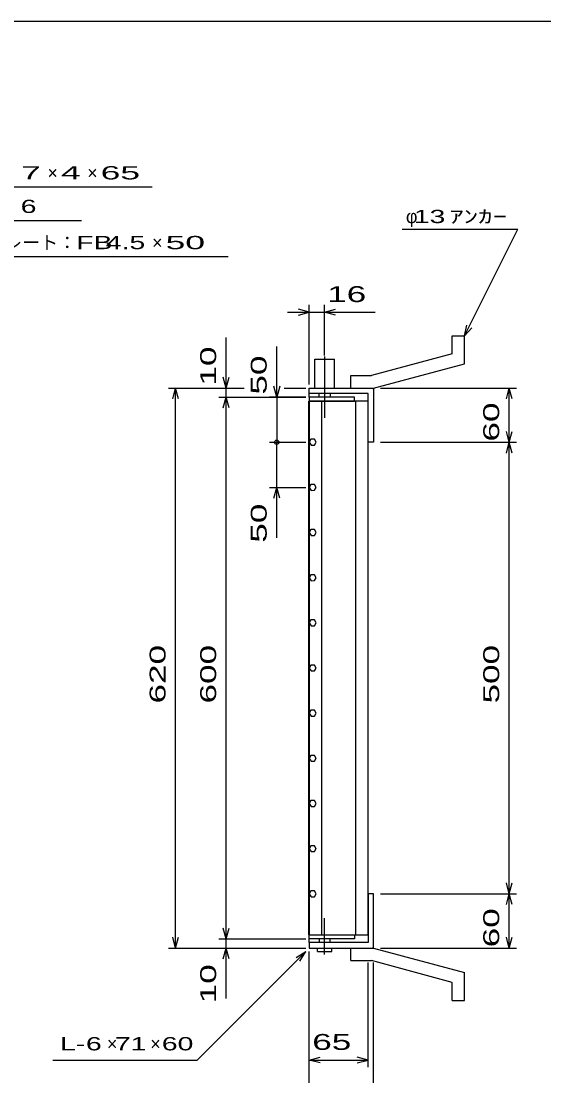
# Model space of a CAD drawing. Units: millimetres, scale not verified. Extents: x -1456 to 1385, y -1026 to 843.
# Drawn here: x -509 to 70, y -325 to 843 of the extents above; entities that cross this region are included whole.
import ezdxf
from ezdxf.enums import TextEntityAlignment as Align

# ---------------------------------------------------------------- set-up
doc = ezdxf.new("R2010")
doc.units = ezdxf.units.MM
doc.header["$LTSCALE"] = 8
doc.linetypes.add('LONG_DASHED_DOTTED', pattern=[15.25, 12, -1.5, 0.25, -1.5])
for name, color, linetype, lineweight in [('0_2', 150, 'Continuous', 25), ('16', 3, 'Continuous', 25), ('19', 6, 'Continuous', 25), ('22', 4, 'Continuous', 25)]:
    doc.layers.add(name, color=color, linetype=linetype, lineweight=lineweight)
doc.styles.add('ベクトル', font='')
doc.styles.get('ベクトル').set_extended_font_data('ベクトル')

msp = doc.modelspace()

# ---------------------------------------------------------------- linework, layer by layer
at = {"layer": '0_2'}
msp.add_line((-1383.2, 842.8), (1384.8, 842.8), dxfattribs=at)
at = {"layer": '16'}
for p, q in [((-190.458, -169.018), (-190.458, 421.981)), ((-190.458, 421.981), (-189.758, 421.981)), ((-139.758, 426.481), (-189.758, 426.481)), ((-189.758, 426.481), (-189.758, 421.981)), ((-189.758, 421.981), (-139.758, 421.981)), ((-189.758, 421.981), (-189.758, -169.018)), ((-124.758, 421.981), (-189.758, 421.981)), ((-176.258, 421.981), (-176.258, -169.018)), ((-139.758, 421.981), (-139.758, 426.481)), ((-138.258, -169.018), (-138.258, 421.981)), ((-124.758, -169.018), (-124.758, 421.981)), ((-187.905, 379.717), (-189.758, 376.457)), ((-189.758, 376.457), (-187.862, 373.222)), ((-184.155, 379.741), (-187.905, 379.717)), ((-182.258, 376.481), (-184.155, 379.741)), ((-184.112, 373.246), (-182.258, 376.506)), ((-187.862, 373.222), (-184.112, 373.246)), ((-187.905, 329.717), (-189.758, 326.457)), ((-184.155, 329.741), (-187.905, 329.717)), ((-182.258, 326.481), (-184.155, 329.741)), ((-189.758, 326.457), (-187.862, 323.222)), ((-187.862, 323.222), (-184.112, 323.246)), ((-184.112, 323.246), (-182.258, 326.506)), ((-187.905, 279.717), (-189.758, 276.457)), ((-189.758, 276.457), (-187.862, 273.222)), ((-184.155, 279.741), (-187.905, 279.717)), ((-187.862, 273.222), (-184.112, 273.246)), ((-182.258, 276.481), (-184.155, 279.741)), ((-184.112, 273.246), (-182.258, 276.506)), ((-187.905, 229.717), (-189.758, 226.457)), ((-189.758, 226.457), (-187.862, 223.222)), ((-184.155, 229.741), (-187.905, 229.717)), ((-187.862, 223.222), (-184.112, 223.246)), ((-182.258, 226.482), (-184.155, 229.741)), ((-184.112, 223.246), (-182.258, 226.506)), ((-187.905, 179.717), (-189.758, 176.457)), ((-189.758, 176.457), (-187.862, 173.222)), ((-184.155, 179.741), (-187.905, 179.717)), ((-182.258, 176.482), (-184.155, 179.741)), ((-184.112, 173.246), (-182.258, 176.506)), ((-187.862, 173.222), (-184.112, 173.246)), ((-187.905, 129.717), (-189.758, 126.457)), ((-184.155, 129.741), (-187.905, 129.717)), ((-182.258, 126.481), (-184.155, 129.741)), ((-189.758, 126.457), (-187.862, 123.222)), ((-187.862, 123.222), (-184.112, 123.246)), ((-184.112, 123.246), (-182.258, 126.506)), ((-187.905, 79.717), (-189.758, 76.457)), ((-189.758, 76.457), (-187.862, 73.222)), ((-184.155, 79.741), (-187.905, 79.717)), ((-187.862, 73.222), (-184.112, 73.246)), ((-182.258, 76.481), (-184.155, 79.741)), ((-184.112, 73.246), (-182.258, 76.506)), ((-187.905, 29.717), (-189.758, 26.457)), ((-189.758, 26.457), (-187.862, 23.222)), ((-184.155, 29.741), (-187.905, 29.717)), ((-182.258, 26.482), (-184.155, 29.741)), ((-184.112, 23.246), (-182.258, 26.506)), ((-187.862, 23.222), (-184.112, 23.246)), ((-187.905, -20.283), (-189.758, -23.543)), ((-184.155, -20.259), (-187.905, -20.283)), ((-182.258, -23.518), (-184.155, -20.259)), ((-189.758, -23.543), (-187.862, -26.778)), ((-187.862, -26.778), (-184.112, -26.754)), ((-184.112, -26.754), (-182.258, -23.494)), ((-187.905, -70.283), (-189.758, -73.543)), ((-189.758, -73.543), (-187.862, -76.778)), ((-184.155, -70.259), (-187.905, -70.283)), ((-187.862, -76.778), (-184.112, -76.754)), ((-182.258, -73.519), (-184.155, -70.259)), ((-184.112, -76.754), (-182.258, -73.494)), ((-187.905, -120.283), (-189.758, -123.543)), ((-189.758, -123.543), (-187.862, -126.778)), ((-184.155, -120.259), (-187.905, -120.283)), ((-187.862, -126.778), (-184.112, -126.754)), ((-182.258, -123.519), (-184.155, -120.259)), ((-184.112, -126.754), (-182.258, -123.494)), ((-189.758, -169.018), (-190.458, -169.018)), ((-189.758, -169.018), (-139.758, -169.018)), ((-189.758, -173.518), (-189.758, -169.018)), ((-189.758, -169.018), (-124.758, -169.018)), ((-139.758, -173.518), (-189.758, -173.518)), ((-139.758, -169.018), (-139.758, -173.518))]:
    msp.add_line(p, q, dxfattribs=at)
at = {"layer": '19'}
for p, q in [((-31.758, 494.481), (-17.758, 494.481)), ((-31.758, 474.481), (-31.758, 494.481)), ((-17.758, 463.481), (-17.758, 494.481)), ((-183.758, 436.481), (-183.758, 468.481)), ((-183.758, 468.481), (-161.758, 468.481)), ((-161.758, 436.481), (-161.758, 468.481)), ((-31.758, 474.481), (-120.758, 450.481)), ((-118.758, 436.481), (-17.758, 463.481)), ((-143.758, 450.481), (-120.758, 450.481)), ((-143.758, 436.481), (-143.758, 450.481)), ((-189.758, 426.481), (-189.758, 436.481)), ((-189.758, 430.481), (-189.758, 436.481)), ((-189.758, 436.481), (-119.758, 436.481)), ((-143.758, 436.481), (-118.758, 436.481)), ((-119.758, 436.481), (-118.758, 435.481)), ((-118.758, 435.481), (-118.758, 376.481)), ((-124.758, 430.481), (-189.758, 430.481)), ((-178.758, 426.481), (-178.758, 430.481)), ((-166.758, 430.481), (-166.758, 426.481)), ((-124.758, 376.481), (-124.758, 430.481)), ((-118.758, 376.481), (-124.758, 376.481)), ((-118.758, -123.519), (-124.758, -123.519)), ((-124.758, -123.519), (-124.758, -177.518)), ((-118.758, -182.518), (-118.758, -123.519)), ((-189.758, -177.518), (-189.758, -167.518)), ((-178.758, -173.518), (-178.758, -177.518)), ((-166.758, -177.518), (-166.758, -173.518)), ((-189.758, -177.518), (-189.758, -183.518)), ((-124.758, -177.518), (-189.758, -177.518)), ((-189.758, -183.518), (-119.758, -183.518)), ((-180.758, -187.518), (-180.758, -183.518)), ((-164.758, -187.518), (-164.758, -183.518)), ((-143.758, -183.518), (-118.758, -183.518)), ((-143.758, -197.518), (-143.758, -183.518)), ((-119.758, -183.518), (-118.758, -182.518)), ((-118.758, -183.518), (-17.758, -210.518)), ((-180.758, -187.518), (-164.758, -187.518)), ((-143.758, -197.518), (-120.758, -197.518)), ((-31.758, -221.518), (-120.758, -197.518)), ((-31.758, -241.518), (-31.758, -221.518)), ((-17.758, -241.518), (-17.758, -210.518)), ((-31.758, -241.518), (-17.758, -241.518))]:
    msp.add_line(p, q, dxfattribs=at)
at = {"layer": '19', "linetype": 'LONG_DASHED_DOTTED'}
for p, q in [((-172.758, 471.481), (-172.758, 403.481)), ((-172.758, -190.518), (-172.758, -150.518))]:
    msp.add_line(p, q, dxfattribs=at)
at = {"layer": '22'}
for p, q in [((-731.658, 659.232), (-363.658, 659.232)), ((-678.033, 621.982), (-442.033, 621.982)), ((-86.758, 612.482), (41.242, 612.482)), ((-17.758, 494.481), (41.242, 612.482)), ((-615.758, 581.982), (-279.758, 581.982)), ((-189.758, 440.481), (-189.758, 528.482)), ((-172.758, 472.486), (-172.758, 528.482)), ((-213.758, 520.482), (-189.758, 520.482)), ((-189.758, 520.482), (-201.758, 523.682)), ((-201.758, 517.282), (-189.758, 520.482)), ((-189.758, 520.482), (-172.758, 520.482)), ((-172.758, 520.482), (-160.758, 523.682)), ((-160.758, 517.282), (-172.758, 520.482)), ((-172.758, 520.482), (-116.758, 520.482)), ((-17.758, 494.481), (-15.358, 506.161)), ((-17.758, 494.481), (-9.758, 503.281)), ((-281.758, 436.481), (-281.758, 492.482)), ((-225.758, 426.481), (-225.758, 482.482)), ((-281.758, 436.481), (-284.958, 448.481)), ((-281.758, 436.481), (-278.558, 448.481)), ((-345.758, 436.481), (-261.758, 436.481)), ((-340.958, 424.481), (-337.758, 436.481)), ((-334.558, 424.481), (-337.758, 436.481)), ((-337.758, -183.519), (-337.758, 436.481)), ((-289.758, 436.481), (-261.758, 436.481)), ((-281.758, 426.481), (-281.758, 436.481)), ((-225.758, 426.481), (-228.958, 438.481)), ((-222.558, 438.481), (-225.758, 426.481)), ((-217.758, 436.481), (-193.758, 436.481)), ((-217.758, 436.481), (-193.758, 436.481)), ((-110.758, 436.481), (39.642, 436.481)), ((28.442, 424.481), (31.642, 436.481)), ((34.842, 424.481), (31.642, 436.481)), ((31.642, 376.481), (31.642, 436.481)), ((-289.758, 426.481), (-193.758, 426.481)), ((-284.958, 414.481), (-281.758, 426.481)), ((-278.558, 414.481), (-281.758, 426.481)), ((-281.758, -173.519), (-281.758, 426.481)), ((-193.758, 426.481), (-233.758, 426.481)), ((-225.758, 426.481), (-225.758, 376.481)), ((31.642, 376.481), (28.442, 388.481)), ((31.642, 376.481), (34.842, 388.481)), ((-233.758, 376.481), (-193.758, 376.481)), ((-225.758, 326.481), (-225.758, 376.481)), ((-110.758, 376.481), (39.642, 376.481)), ((28.442, 364.481), (31.642, 376.481)), ((34.842, 364.481), (31.642, 376.481)), ((31.642, -123.519), (31.642, 376.481)), ((-233.758, 326.481), (-193.758, 326.481)), ((-228.958, 314.481), (-225.758, 326.481)), ((-222.558, 314.481), (-225.758, 326.481)), ((-225.758, 270.481), (-225.758, 326.481)), ((31.642, -123.519), (28.442, -111.519)), ((31.642, -123.519), (34.842, -111.519)), ((-110.758, -123.519), (39.642, -123.519)), ((28.442, -135.518), (31.642, -123.519)), ((34.842, -135.518), (31.642, -123.519)), ((31.642, -183.519), (31.642, -123.519)), ((-281.758, -173.519), (-284.958, -161.519)), ((-281.758, -173.519), (-278.558, -161.519)), ((-337.758, -183.519), (-340.958, -171.519)), ((-337.758, -183.519), (-334.558, -171.519)), ((-289.758, -173.519), (-193.758, -173.519)), ((-281.758, -183.518), (-281.758, -173.518)), ((31.642, -183.519), (28.442, -171.519)), ((31.642, -183.519), (34.842, -171.519)), ((-345.758, -183.519), (-193.758, -183.519)), ((-289.758, -183.518), (-193.758, -183.518)), ((-284.958, -195.519), (-281.758, -183.518)), ((-278.558, -195.519), (-281.758, -183.518)), ((-281.758, -239.519), (-281.758, -183.518)), ((-110.758, -183.519), (39.642, -183.519)), ((-313.758, -307.519), (-193.758, -187.518)), ((-204.158, -193.918), (-193.758, -187.518)), ((-200.158, -197.918), (-193.758, -187.518)), ((-189.758, -315.519), (-189.758, -187.518)), ((-189.758, -371.519), (-189.758, -187.518)), ((-124.758, -315.519), (-124.758, -199.714)), ((-118.758, -371.519), (-118.758, -199.714)), ((-473.758, -307.519), (-313.758, -307.519)), ((-189.758, -307.519), (-177.758, -304.319)), ((-177.758, -310.719), (-189.758, -307.519)), ((-189.758, -307.519), (-124.758, -307.519)), ((-124.758, -307.519), (-136.758, -304.319)), ((-136.758, -310.719), (-124.758, -307.519))]:
    msp.add_line(p, q, dxfattribs=at)
msp.add_circle((-225.758, 376.481), 2.4, dxfattribs=at)

# ---------------------------------------------------------------- texts
at = {"layer": '22', "color": 2, "style": 'ベクトル'}
for s, height, width, p in [(' 7 ', 14.66, 2, (-519.658, 674.832)), (' 4 ', 14.66, 2, (-475.658, 674.832)), (' 65 ', 14.66, 2, (-431.658, 674.832)), (' 6 ', 14.66, 1.6, (-518.033, 637.666)), (' 13 ', 14.66, 1.6, (-82.758, 626.482)), ('ｱﾝｶｰ', 14.66, 1.6, (-34.758, 626.482)), ('FB', 14.66, 1.6, (-447.758, 597.582)), (' 4.5 ', 14.66, 1.6, (-423.758, 597.582)), (' 50 ', 14.66, 2, (-359.758, 597.582)), (' 16 ', 17.6, 1.65, (-180.758, 540.482)), (' 65 ', 17.6, 1.65, (-197.258, -287.519)), ('L-', 14.66, 1.6, (-465.758, -289.519)), (' 6 ', 14.66, 1.6, (-445.758, -289.519)), (' 71 ', 14.66, 1.6, (-413.758, -289.519)), (' 60 ', 14.66, 1.6, (-361.758, -289.519))]:
    msp.add_text(s, height=height, dxfattribs=dict(at, width=width)).set_placement(p, align=Align.MIDDLE_LEFT)
for s, p in [('×', (-479.658, 674.832)), ('×', (-435.658, 674.832)), ('φ', (-82.758, 626.482)), ('エンドプレート：', (-607.758, 597.582)), ('×', (-363.758, 597.582)), ('×', (-413.758, -289.519)), ('×', (-365.758, -289.519))]:
    msp.add_text(s, height=14.66, dxfattribs=at).set_placement(p, align=Align.MIDDLE_LEFT)
at = {"layer": '22', "color": 2, "style": 'ベクトル', "width": 1.65}
for s, p in [(' 10 ', (-301.758, 428.481)), (' 50 ', (-245.758, 418.481)), (' 60 ', (11.642, 366.481)), (' 50 ', (-245.758, 254.481)), (' 620 ', (-357.758, 76.481)), (' 600 ', (-301.758, 76.481)), (' 500 ', (11.642, 76.481)), (' 60 ', (11.642, -193.519)), (' 10 ', (-301.758, -255.519))]:
    msp.add_text(s, height=17.6, rotation=90, dxfattribs=at).set_placement(p, align=Align.MIDDLE_LEFT)

doc.saveas('drawing.dxf')
